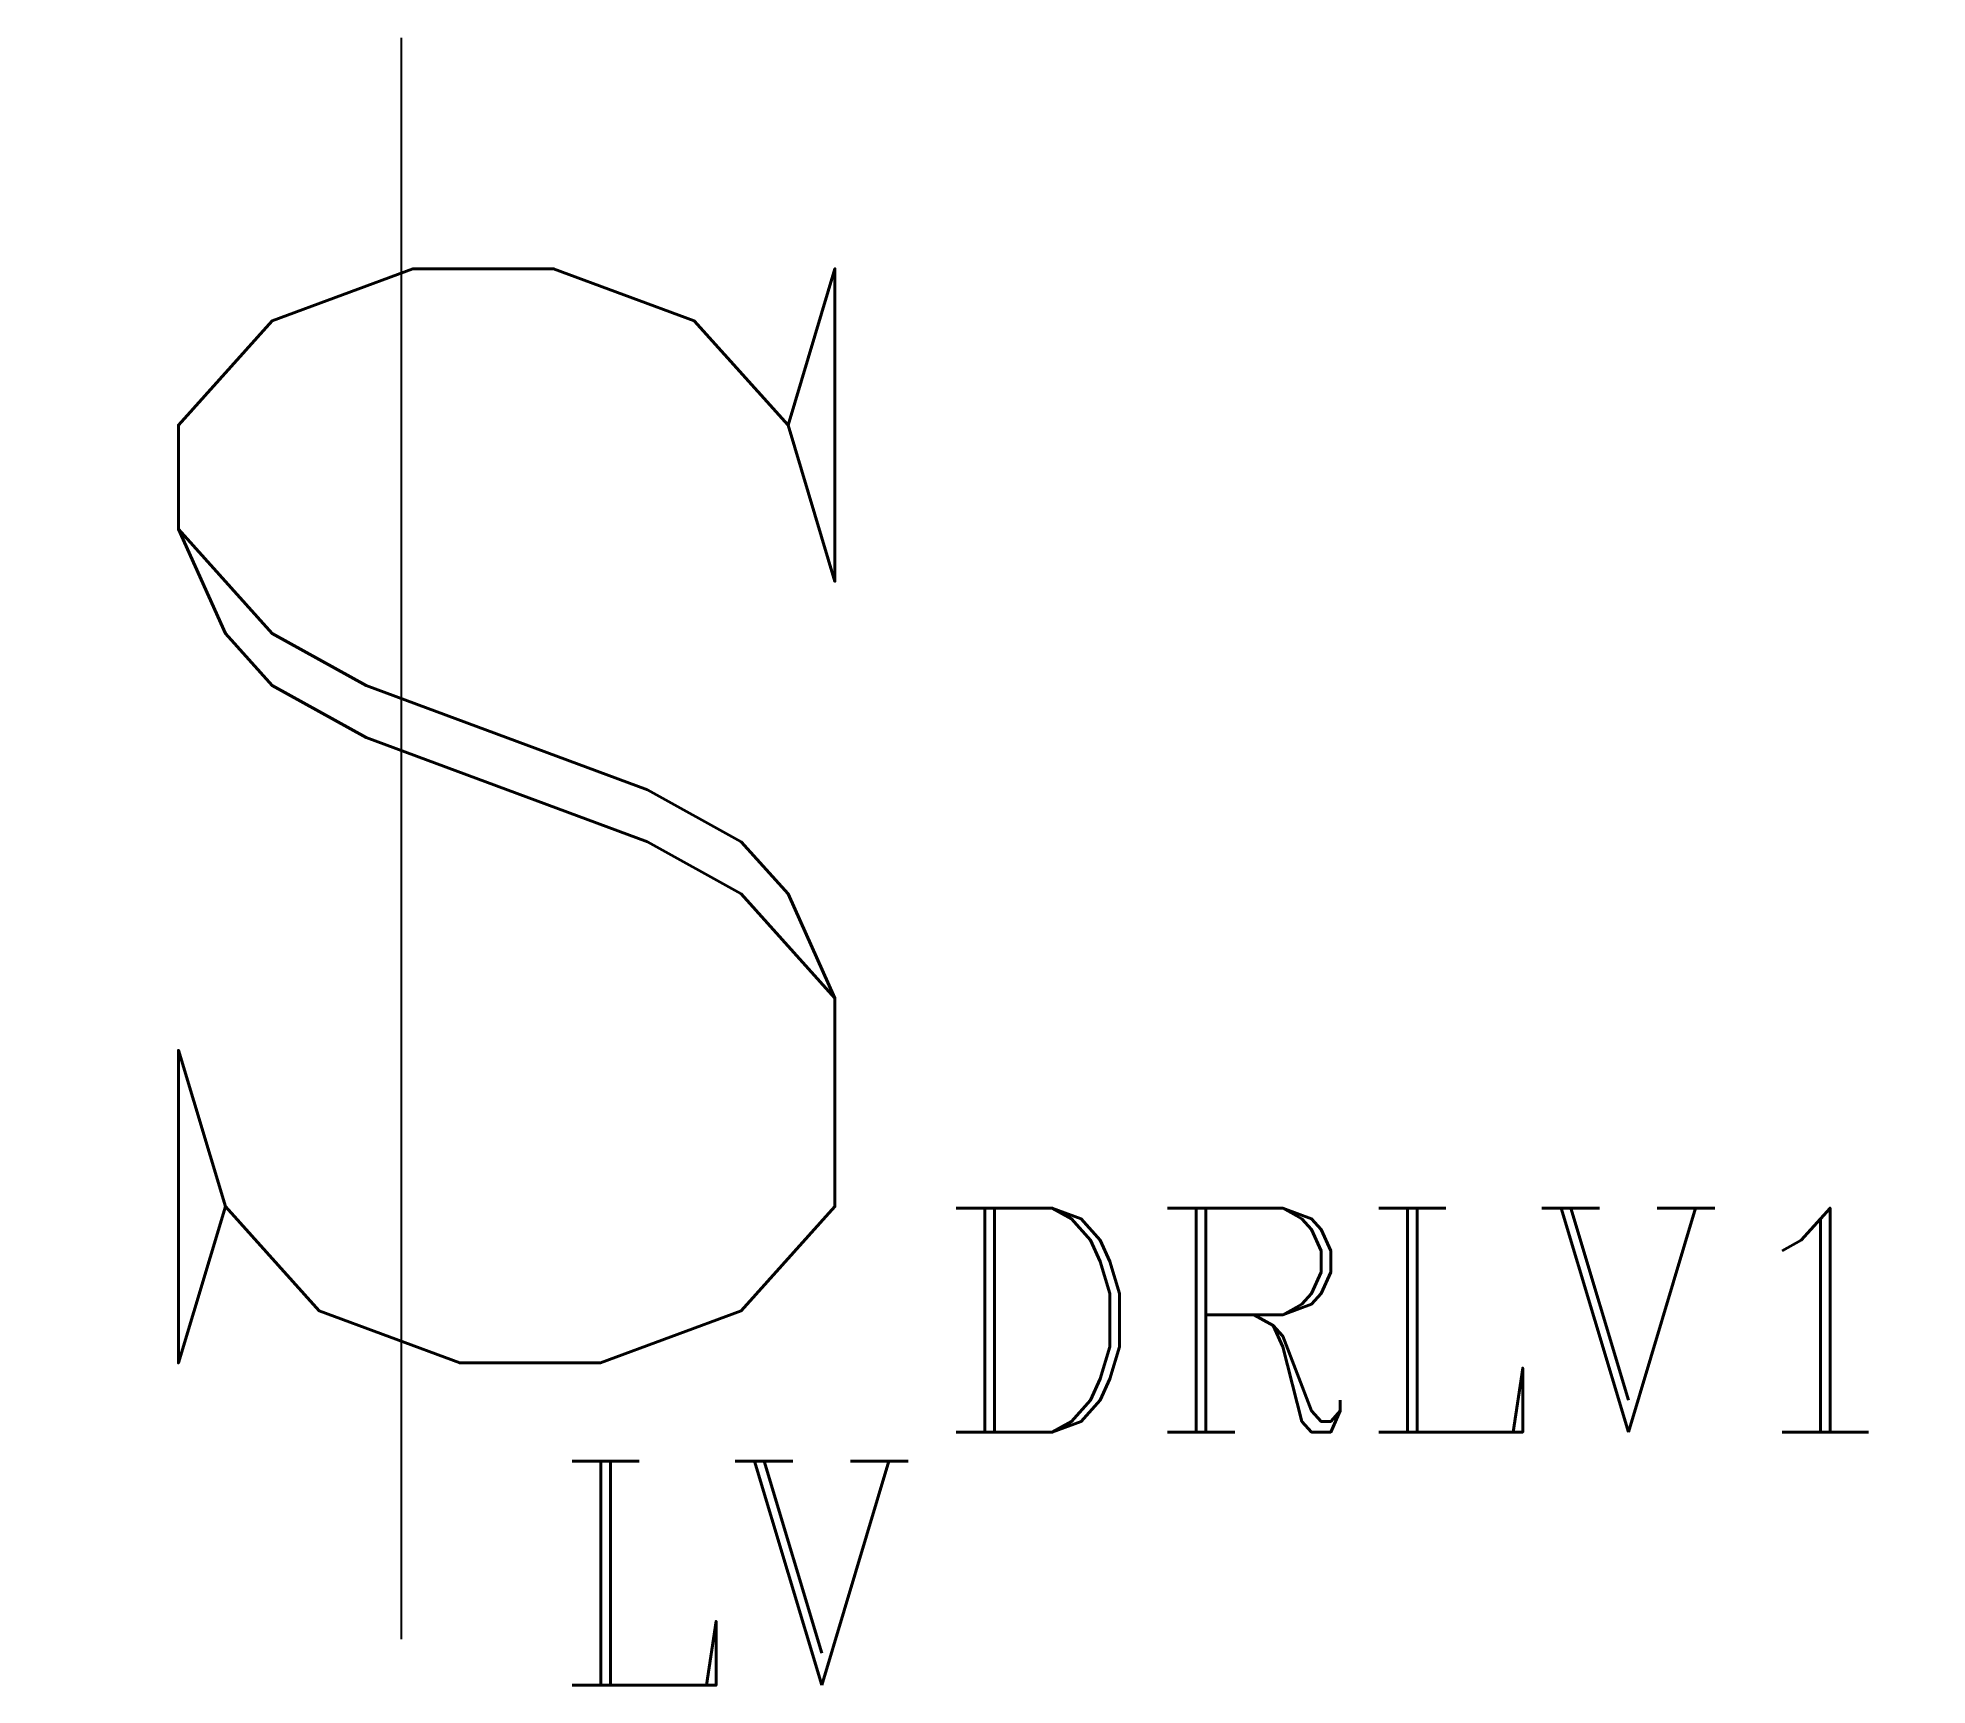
# Model space of a CAD drawing. Header units: inches. Extents: x -7.3 to 30.6, y -0.9 to 32.2.
import ezdxf

# ---------------------------------------------------------------- set-up
doc = ezdxf.new("R2010")
doc.units = ezdxf.units.IN
doc.header["$LTSCALE"] = 48
doc.header["$MEASUREMENT"] = 0

msp = doc.modelspace()

# ---------------------------------------------------------------- wipeouts: each hides what was drawn before it
msp.add_wipeout([(-7.297, -0.928), (30.647, -0.928), (30.647, 32.156), (-7.297, 32.156)])

# ---------------------------------------------------------------- next in the draw order: linework, layer by layer
msp.add_line((0, 32.156), (0, 0))

# ---------------------------------------------------------------- next in the draw order: texts
at = {"attachment_point": 1}
for s, insert, char_height, width in [('{\\Fcomplex|c0;S}', (-7.297, 27.518), 21.97266, 62.41909), ('{\\Fcomplex|c0;DRLV1}', (10.761, 8.655), 4.5, 31.95857)]:
    msp.add_mtext(s, dxfattribs=dict(at, insert=insert, char_height=char_height, width=width))
at = {"insert": (3.047, 3.572), "char_height": 4.5, "attachment_point": 1}
msp.add_mtext('{\\Fcomplex|c0;LV}', dxfattribs=at)
at = {"flags": 1}
msp.add_attdef('WATTSTOPPER', (0.214, -0.142), 'DRD4', height=0.001, dxfattribs=at)

doc.saveas('drawing.dxf')
